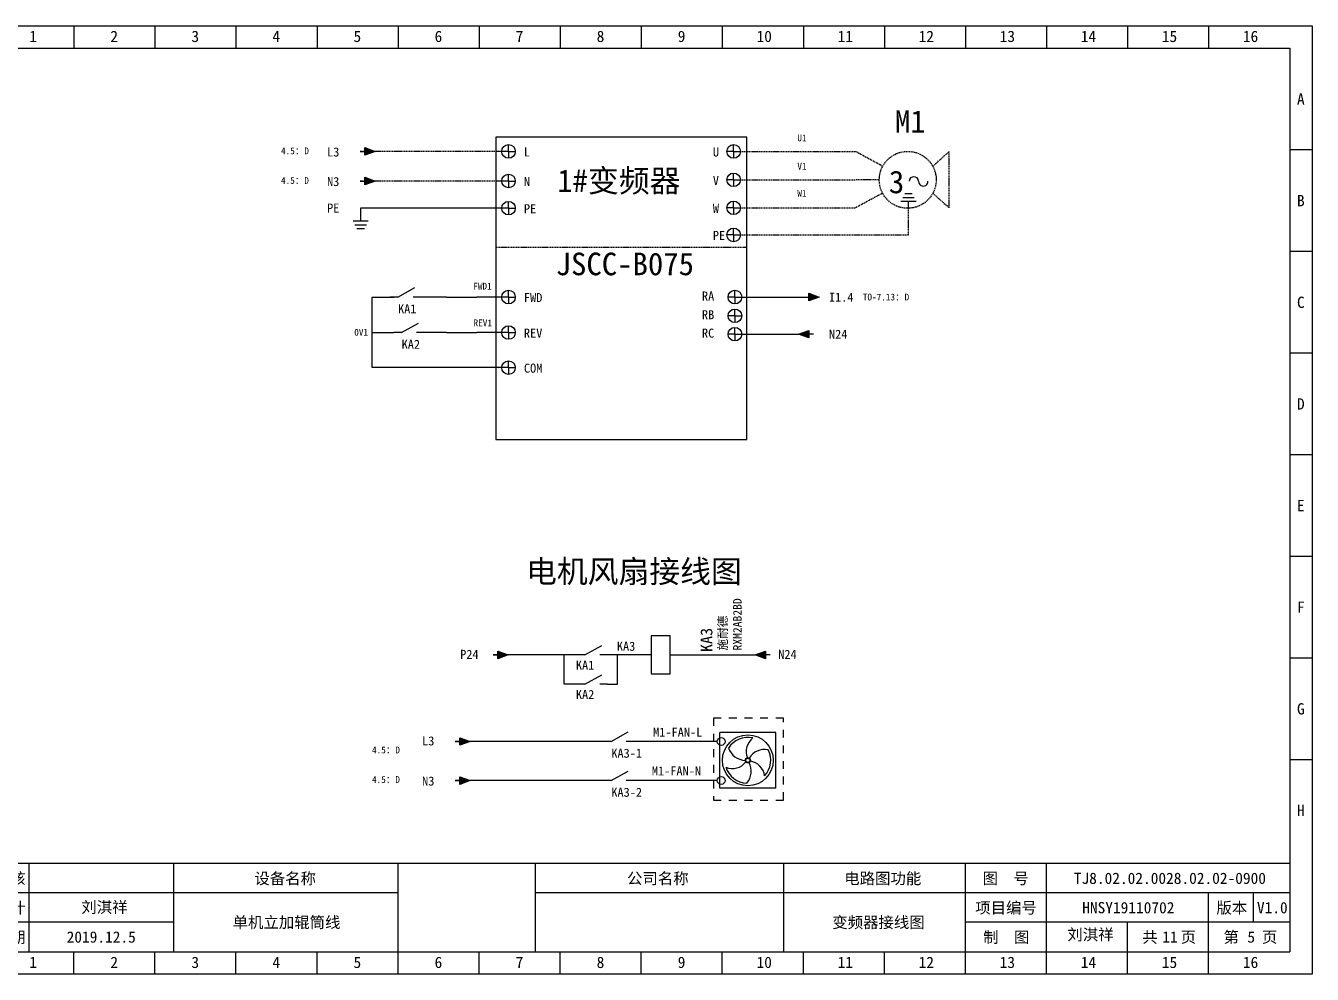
# Model space of a CAD drawing. Header units: millimetres. Extents: x 2035 to 3883, y 1511 to 1945.
# Drawn here: x 3280.1 to 3564.8, y 1735.4 to 1945.4 of the extents above; entities that cross this region are included whole.
import ezdxf
from ezdxf.enums import TextEntityAlignment as Align

# ---------------------------------------------------------------- set-up
doc = ezdxf.new("R2010")
doc.units = ezdxf.units.MM
doc.linetypes.add('EPL_DASH', pattern=[1, 0.5, -0.5])
doc.linetypes.add('HIDDEN', pattern=[0.375, 0.25, -0.125])
for name, color, linetype, lineweight in [('EPLAN300', 5, 'Continuous', 25), ('EPLAN302', 5, 'Continuous', 25), ('EPLAN305', 5, 'EPL_DASH', 25), ('EPLAN311', 1, 'Continuous', 25)]:
    doc.layers.add(name, color=color, linetype=linetype, lineweight=lineweight)
doc.styles.get("Standard").update_dxf_attribs({"font": 'arial.ttf'})
doc.styles.add('宋体', font='')
doc.styles.get('宋体').set_extended_font_data('宋体')

# ---------------------------------------------------------------- blocks, each defined once
blk = doc.blocks.new('*U89')
blk.add_line((-2.5, 0), (2.5, 0))
blk = doc.blocks.new('*U90')
at = {"color": 0, "linetype": 'ByBlock', "lineweight": -2, "transparency": 16777216}
for p in [(0, 0), (0, -22.5), (0, -45), (0, -67.5), (0, -90), (0, -112.5), (0, -135)]:
    blk.add_blockref('*U89', p, dxfattribs=at)
blk = doc.blocks.new('*U91')
blk.add_line((-2.5, 0), (2.5, 0))
blk = doc.blocks.new('*U92')
at = {"color": 0, "linetype": 'ByBlock', "lineweight": -2, "transparency": 16777216}
for p in [(0, 0), (0, -22.5), (0, -45), (0, -67.5), (0, -90), (0, -112.5), (0, -135)]:
    blk.add_blockref('*U91', p, dxfattribs=at)
blk = doc.blocks.new('制图图框')
for p, q in [((-2700.08, 789.32), (-2403.08, 789.32)), ((-2700.08, 579.32), (-2700.08, 789.32)), ((-2700.08, 789.32), (-2700.08, 784.32)), ((-2700.08, 789.32), (-2695.08, 789.32)), ((-2677.15, 789.32), (-2677.15, 784.32)), ((-2659.21, 789.32), (-2659.21, 784.32)), ((-2641.27, 789.32), (-2641.27, 784.32)), ((-2623.33, 789.32), (-2623.33, 784.32)), ((-2605.4, 789.32), (-2605.4, 784.32)), ((-2587.46, 789.32), (-2587.46, 784.32)), ((-2569.52, 789.32), (-2569.52, 784.32)), ((-2551.58, 789.32), (-2551.58, 784.32)), ((-2533.65, 789.32), (-2533.65, 784.32)), ((-2515.71, 789.32), (-2515.71, 784.32)), ((-2497.77, 789.32), (-2497.77, 784.32)), ((-2479.83, 789.32), (-2479.83, 784.32)), ((-2461.9, 789.32), (-2461.9, 784.32)), ((-2443.96, 789.32), (-2443.96, 784.32)), ((-2426.02, 789.32), (-2426.02, 784.32)), ((-2403.08, 789.32), (-2403.08, 579.32)), ((-2403.08, 789.32), (-2403.08, 784.32)), ((-2695.08, 784.32), (-2408.08, 784.32)), ((-2695.08, 584.32), (-2695.08, 784.32)), ((-2408.08, 784.32), (-2408.08, 584.32)), ((-2408.08, 603.82), (-2695.08, 603.82)), ((-2687.08, 603.82), (-2687.08, 584.32)), ((-2655.08, 603.82), (-2655.08, 584.32)), ((-2655.08, 603.82), (-2655.08, 584.32)), ((-2605.4, 579.32), (-2605.4, 603.82)), ((-2575.08, 603.82), (-2575.08, 584.32)), ((-2575.08, 603.82), (-2575.08, 584.32)), ((-2575.08, 603.82), (-2575.08, 584.32)), ((-2520.08, 603.82), (-2520.08, 584.32)), ((-2479.83, 579.32), (-2479.83, 603.82)), ((-2461.9, 579.32), (-2461.9, 603.82)), ((-2655.08, 597.32), (-2695.08, 597.32)), ((-2605.4, 597.32), (-2655.08, 597.32)), ((-2408.08, 597.32), (-2575.08, 597.32)), ((-2426.02, 579.32), (-2426.02, 597.32)), ((-2416.18, 597.32), (-2416.18, 590.82)), ((-2655.08, 590.82), (-2695.08, 590.82)), ((-2408.08, 590.82), (-2479.83, 590.82)), ((-2443.96, 579.32), (-2443.96, 590.82)), ((-2695.08, 584.32), (-2408.08, 584.32)), ((-2677.15, 579.32), (-2677.15, 584.32)), ((-2659.21, 579.32), (-2659.21, 584.32)), ((-2641.27, 579.32), (-2641.27, 584.32)), ((-2623.33, 579.32), (-2623.33, 584.32)), ((-2587.46, 579.32), (-2587.46, 584.32)), ((-2569.52, 579.32), (-2569.52, 584.32)), ((-2551.58, 579.32), (-2551.58, 584.32)), ((-2533.65, 579.32), (-2533.65, 584.32)), ((-2515.71, 579.32), (-2515.71, 584.32)), ((-2497.77, 579.32), (-2497.77, 584.32)), ((-2403.08, 579.32), (-2700.08, 579.32))]:
    blk.add_line(p, q)
blk.add_blockref('*U90', (-2697.58, 761.82))
at = {"xscale": -1}
blk.add_blockref('*U92', (-2405.58, 761.82), dxfattribs=at)
at = {"style": '宋体'}
for s, p in [('1', (-2687.01, 785.71)), ('2', (-2669.07, 785.71)), ('3', (-2651.13, 785.71)), ('4', (-2633.2, 785.71)), ('5', (-2615.26, 785.71)), ('6', (-2597.32, 785.71)), ('7', (-2579.38, 785.71)), ('8', (-2561.45, 785.71)), ('9', (-2543.51, 785.71)), ('10', (-2526.07, 785.71)), ('11', (-2508.13, 785.71)), ('12', (-2490.2, 785.71)), ('13', (-2472.26, 785.71)), ('14', (-2454.32, 785.71)), ('15', (-2436.38, 785.71)), ('16', (-2418.45, 785.71)), ('A', (-2698.47, 771.84)), ('A', (-2406.47, 771.84)), ('B', (-2698.47, 749.34)), ('B', (-2406.47, 749.34)), ('C', (-2698.47, 726.84)), ('C', (-2406.47, 726.84)), ('D', (-2698.47, 704.34)), ('D', (-2406.47, 704.34)), ('E', (-2698.47, 681.84)), ('E', (-2406.47, 681.84)), ('F', (-2698.47, 659.34)), ('F', (-2406.47, 659.34)), ('G', (-2698.47, 636.84)), ('G', (-2406.47, 636.84)), ('H', (-2698.47, 614.34)), ('H', (-2406.47, 614.34)), ('审核', (-2694.65, 599.29)), ('设备名称', (-2637.2, 599.28)), ('公司名称', (-2554.73, 599.29)), ('电路图功能', (-2506.66, 599.29)), ('图  号', (-2476.05, 599.3)), ('设计', (-2694.66, 592.79)), ('项目编号', (-2477.68, 592.79)), ('版本', (-2424.3, 592.79)), ('日期', (-2694.66, 586.29)), ('制  图', (-2475.91, 586.28)), ('共   页', (-2440.72, 586.31)), ('第   页', (-2422.72, 586.3)), ('1', (-2687.01, 580.71)), ('2', (-2669.07, 580.71)), ('3', (-2651.13, 580.71)), ('4', (-2633.2, 580.71)), ('5', (-2615.26, 580.71)), ('6', (-2597.32, 580.71)), ('7', (-2579.38, 580.71)), ('8', (-2561.45, 580.71)), ('9', (-2543.51, 580.71)), ('10', (-2526.07, 580.71)), ('11', (-2508.13, 580.71)), ('12', (-2490.2, 580.71)), ('13', (-2472.26, 580.71)), ('14', (-2454.32, 580.71)), ('15', (-2436.38, 580.71)), ('16', (-2418.45, 580.71))]:
    blk.add_text(s, height=2.5, dxfattribs=at).set_placement(p)
blk = doc.blocks.new('箭头')
at = {"layer": 'EPLAN311', "linetype": 'Continuous', "lineweight": 25, "ltscale": 4}
blk.add_hatch(color=1, dxfattribs=at).paths.add_polyline_path([(0.875, 0.7), (2.8, 0), (0.875, -0.7)], flags=0)
at = {"layer": 'EPLAN311', "color": 1, "linetype": 'Continuous', "lineweight": 25, "ltscale": 4}
blk.add_line((0, 0), (0.875, 0), dxfattribs=at)
blk.add_lwpolyline([(0.875, 0.7), (2.8, 0), (0.875, -0.7)], close=True, dxfattribs=at)
at = {"color": 5}
blk.add_attdef('70_20010', text='', height=1.7535, dxfattribs=at).set_placement((3.5, -0.17535), align=Align.MIDDLE_LEFT)
blk = doc.blocks.new('接地标识')
at = {"layer": 'EPLAN300', "color": 5, "linetype": 'Continuous', "lineweight": 25, "ltscale": 4}
for p, q in [((0.7, 2.8), (-0.7, 2.8)), ((1.4, 1.4), (-1.4, 1.4)), ((1.05, 2.1), (-1.05, 2.1)), ((0, 0), (0, 1.4))]:
    blk.add_line(p, q, dxfattribs=at)
at = {"color": 5}
blk.add_attdef('17_20010', text='', height=1.7535, dxfattribs=at).set_placement((-2.8, 1.92465), align=Align.MIDDLE_RIGHT)
blk = doc.blocks.new('触点NO')
at = {"layer": 'EPLAN300', "color": 5, "linetype": 'Continuous', "lineweight": 25}
for p, q in [((0, 0), (0, -1.4)), ((0, -4.2), (0, -5.6))]:
    blk.add_line(p, q, dxfattribs=at)
at = {"layer": 'EPLAN300', "color": 5, "linetype": 'Continuous', "lineweight": 25, "ltscale": 4}
blk.add_line((0, -4.2), (-1.75, -1.05), dxfattribs=at)
at = {"color": 5}
blk.add_attdef('17_20010', text='', height=1.75, dxfattribs=at).set_placement((-2.8, -2.98), align=Align.MIDDLE_RIGHT)
blk = doc.blocks.new('_U5')
at = {"color": 7, "linetype": 'Continuous', "lineweight": 25}
for centre, radius, start, end in [((34.2, 17.5), 86.4, 157.30356, 232.3695), ((85.3, -51.9), 95.9, 110.18694, 177.72363)]:
    blk.add_arc(centre, radius, start, end, dxfattribs=at)
blk = doc.blocks.new('_U7')
blk.add_blockref('_U5', (18517.8, 9069.5))
for p, rotation in [((18449.1, 8986.9), 120.0000000000103), ((18555, 8968.7), 239.9999999999896)]:
    blk.add_blockref('_U5', p, dxfattribs=dict(rotation=rotation))
blk = doc.blocks.new('风扇')
at = {"color": 7, "linetype": 'Continuous', "lineweight": 25}
for p, q in [((18363.9, 9151.8), (18650.7, 9151.8)), ((18363.9, 8865), (18363.9, 9151.8)), ((18650.7, 8865), (18650.7, 9151.8)), ((18363.9, 8865), (18650.7, 8865))]:
    blk.add_line(p, q, dxfattribs=at)
for radius in [130.4, 13, 10.4]:
    blk.add_circle((18507.3, 9008.4), radius, dxfattribs=at)
for start, end in [(107.35638, 177.70393), (347.35638, 57.70393), (227.35638, 297.70393)]:
    blk.add_arc((18507.3, 9008.4), 117.4, start, end, dxfattribs=at)
blk.add_blockref('_U7', (0, 0))
blk = doc.blocks.new('EPLSYM_LibrarySPECIAL_Symbol17_Variant0_Placement1')
at = {"layer": 'EPLAN302', "color": 5, "linetype": 'Continuous', "lineweight": 25, "ltscale": 4}
blk.add_line((0, 1), (0, 4), dxfattribs=at)
blk.add_circle((0, 0), 1, dxfattribs=at)
at = {"color": 5}
blk.add_attdef('17_20039', text='', height=1.3026, dxfattribs=at).set_placement((2.3, 1.5), align=Align.BOTTOM_LEFT)
at = {"color": 0}
blk.add_attdef('17_20036', text='', height=1.8036, dxfattribs=at).set_placement((0, -1.36072), align=Align.TOP_CENTER)
blk = doc.blocks.new('EPLSYM_LibrarySPECIAL_Symbol0_Variant0_Placement-12')
at = {"layer": 'EPLAN305', "color": 5, "linetype": 'EPL_DASH', "lineweight": 25, "ltscale": 4}
blk.add_lwpolyline([(0, -18), (21, -18), (21, 0), (0, 0)], close=True, dxfattribs=at)
at = {"color": 5}
blk.add_attdef('17_20010', text='', height=2.505, dxfattribs=at).set_placement((-1.5, -1.001), align=Align.TOP_RIGHT)
at = {"color": 73}
blk.add_attdef('17_20300', text='', height=1.8036, dxfattribs=at).set_placement((-1.5, -5.13947), align=Align.TOP_RIGHT)
at = {"color": 0}
for tag, p in [('17_20027', (-1.5, -8.22017)), ('17_20901[1]', (-1.5, -11.30087)), ('17_20011', (-1.5, -14.38157)), ('17_20025', (-1.5, -17.46227)), ('17_20024', (-1.5, -20.54297))]:
    blk.add_attdef(tag, text='', height=1.8036, dxfattribs=at).set_placement(p, align=Align.TOP_RIGHT)
blk = doc.blocks.new('继电器线圈')
at = {"color": 5, "linetype": 'Continuous', "lineweight": 25}
for p, q in [((0, 4.2), (0, 5.6)), ((0, 1.4), (0, 0))]:
    blk.add_line(p, q, dxfattribs=at)
blk.add_lwpolyline([(-2.8, 1.4), (2.8, 1.4), (2.8, 4.2), (-2.8, 4.2)], close=True, dxfattribs=at)
at = {"color": 0, "style": '宋体'}
for tag, p in [('01', (0.42, 4.87)), ('02', (0.42, -0.54)), ('04', (0.65, -7)), ('05', (0.65, -9.16))]:
    blk.add_attdef(tag, p, '', height=1.26, dxfattribs=at)
at = {"color": 5, "style": '宋体'}
blk.add_attdef('03', (0.42, -4.85), '', height=1.75, dxfattribs=at)

msp = doc.modelspace()

# ---------------------------------------------------------------- linework, layer by layer
for p, q in [((3384.14, 1920.72), (3384.14, 1853.77)), ((3439.7, 1920.72), (3384.14, 1920.72)), ((3386.96, 1917.53), (3386.96, 1919.03)), ((3436.76, 1917.53), (3436.76, 1919.03)), ((3439.7, 1853.77), (3439.7, 1920.72)), ((3386.96, 1917.53), (3385.46, 1917.53)), ((3386.96, 1917.53), (3388.46, 1917.53)), ((3386.96, 1917.53), (3386.96, 1916.03)), ((3436.76, 1917.53), (3435.26, 1917.53)), ((3436.76, 1917.53), (3438.26, 1917.53)), ((3436.76, 1917.53), (3436.76, 1916.03)), ((3386.96, 1910.98), (3385.46, 1910.98)), ((3386.96, 1910.98), (3386.96, 1912.48)), ((3386.96, 1910.98), (3388.46, 1910.98)), ((3386.96, 1910.98), (3386.96, 1909.48)), ((3436.76, 1911.24), (3435.26, 1911.24)), ((3436.76, 1911.24), (3436.76, 1912.74)), ((3436.76, 1911.24), (3438.26, 1911.24)), ((3436.76, 1911.24), (3436.76, 1909.74)), ((3386.96, 1904.96), (3354.23, 1904.96)), ((3354.23, 1904.96), (3354.23, 1903.81)), ((3386.96, 1904.96), (3385.46, 1904.96)), ((3386.96, 1904.96), (3386.96, 1906.46)), ((3386.96, 1904.96), (3388.46, 1904.96)), ((3386.96, 1904.96), (3386.96, 1903.46)), ((3436.76, 1905.05), (3435.26, 1905.05)), ((3436.76, 1905.05), (3436.76, 1906.55)), ((3436.76, 1905.05), (3438.26, 1905.05)), ((3436.76, 1905.05), (3436.76, 1903.55)), ((3436.76, 1899.05), (3435.26, 1899.05)), ((3436.76, 1899.05), (3436.76, 1900.55)), ((3436.76, 1899.05), (3438.26, 1899.05)), ((3436.76, 1899.05), (3436.76, 1897.55)), ((3356.81, 1869.66), (3356.81, 1885.28)), ((3356.81, 1885.28), (3361.58, 1885.28)), ((3373.24, 1885.28), (3367.5, 1885.28)), ((3373.24, 1885.28), (3379.96, 1885.28)), ((3386.96, 1885.28), (3379.96, 1885.28)), ((3386.96, 1885.28), (3385.46, 1885.28)), ((3386.96, 1885.28), (3386.96, 1886.78)), ((3386.96, 1885.28), (3388.46, 1885.28)), ((3386.96, 1885.28), (3386.96, 1883.78)), ((3437.05, 1885.28), (3435.55, 1885.28)), ((3437.05, 1885.28), (3437.05, 1886.78)), ((3437.05, 1885.28), (3438.55, 1885.28)), ((3437.05, 1885.28), (3437.05, 1883.78)), ((3437.05, 1885.28), (3452.37, 1885.28)), ((3437.05, 1881.14), (3437.05, 1882.64)), ((3437.05, 1881.14), (3435.55, 1881.14)), ((3437.05, 1881.14), (3438.55, 1881.14)), ((3437.05, 1881.14), (3437.05, 1879.64)), ((3356.81, 1877.43), (3361.58, 1877.43)), ((3373.24, 1877.43), (3367.5, 1877.43)), ((3373.24, 1877.43), (3379.96, 1877.43)), ((3386.96, 1877.43), (3379.96, 1877.43)), ((3386.96, 1877.43), (3385.46, 1877.43)), ((3386.96, 1877.43), (3386.96, 1878.93)), ((3386.96, 1877.43), (3388.46, 1877.43)), ((3386.96, 1877.43), (3386.96, 1875.93)), ((3437.05, 1877.08), (3435.55, 1877.08)), ((3437.05, 1877.08), (3437.05, 1878.58)), ((3437.05, 1877.08), (3438.55, 1877.08)), ((3437.05, 1877.08), (3437.05, 1875.58)), ((3437.05, 1877.08), (3452.37, 1877.08)), ((3386.96, 1869.66), (3386.96, 1871.16)), ((3386.96, 1869.66), (3356.81, 1869.66)), ((3386.96, 1869.66), (3385.46, 1869.66)), ((3386.96, 1869.66), (3388.46, 1869.66)), ((3386.96, 1869.66), (3386.96, 1868.16)), ((3384.14, 1853.77), (3439.7, 1853.77)), ((3402.15, 1806.06), (3383.54, 1806.06)), ((3399.24, 1799.57), (3399.24, 1806.06)), ((3416.4, 1806.06), (3408.87, 1806.06)), ((3411.04, 1799.57), (3411.04, 1806.06)), ((3424.8, 1806.06), (3441.53, 1806.06)), ((3402.15, 1799.57), (3399.24, 1799.57)), ((3408.87, 1799.57), (3411.04, 1799.57)), ((3407.98, 1786.89), (3375.11, 1786.89)), ((3430.55, 1786.89), (3414.7, 1786.9)), ((3407.98, 1778.25), (3375.11, 1778.25)), ((3430.55, 1778.25), (3414.7, 1778.26))]:
    msp.add_line(p, q)
at = {"linetype": 'HIDDEN'}
for p, q in [((3386.96, 1917.53), (3354.09, 1917.53)), ((3436.76, 1917.53), (3463.71, 1917.53)), ((3469.76, 1914.24), (3463.71, 1917.53)), ((3480.84, 1914.24), (3484.48, 1917.53)), ((3484.48, 1905.05), (3484.48, 1917.53)), ((3386.96, 1910.98), (3354.09, 1910.98)), ((3436.76, 1911.24), (3463.71, 1911.24)), ((3469, 1911.24), (3463.71, 1911.24)), ((3469.74, 1908.27), (3463.71, 1905.05)), ((3480.86, 1908.27), (3484.48, 1905.05)), ((3436.76, 1905.05), (3463.71, 1905.05)), ((3475.48, 1899.05), (3475.48, 1904.94)), ((3436.76, 1899.05), (3475.48, 1899.05)), ((3384.14, 1896.37), (3439.7, 1896.37))]:
    msp.add_line(p, q, dxfattribs=at)
for centre in [(3386.96, 1917.53), (3436.76, 1917.53), (3386.96, 1910.98), (3436.76, 1911.24), (3386.96, 1904.96), (3436.76, 1905.05), (3436.76, 1899.05), (3386.96, 1885.28), (3437.05, 1885.28), (3437.05, 1881.14), (3386.96, 1877.43), (3437.05, 1877.08), (3386.96, 1869.66)]:
    msp.add_circle(centre, 1.5)
msp.add_circle((3475.3, 1911.24), 6.3, dxfattribs=at)
for centre, start, end in [((3476.66, 1910.9), 3.1337, 176.8663), ((3476.66, 1910.9), 346.1978, 346.1978), ((3478.74, 1910.9), 176.8663, 3.1337)]:
    msp.add_arc(centre, 1.04, start, end)

# ---------------------------------------------------------------- block references
msp.add_blockref('制图图框', (5967.91, 1156.04))
at = {"linetype": 'HIDDEN', "xscale": 1.2, "yscale": 1.2, "zscale": 1.2}
for name, p in [('箭头', (3354.09, 1917.53)), ('箭头', (3354.09, 1910.98)), ('接地标识', (3475.47, 1904.75)), ('箭头', (3383.54, 1806.06)), ('箭头', (3375.11, 1786.89)), ('箭头', (3375.11, 1778.25))]:
    msp.add_blockref(name, p, dxfattribs=at)
at = {"linetype": 'HIDDEN', "xscale": 1.2, "yscale": 1.2, "zscale": 1.2, "rotation": 180}
msp.add_blockref('接地标识', (3354.23, 1903.81), dxfattribs=at)
at = {"xscale": 1.2, "yscale": 1.2, "zscale": 1.2}
for name, p, rotation in [('触点NO', (3367.5, 1885.28), 270), ('触点NO', (3368.3, 1877.43), 270), ('箭头', (3454.47, 1877.08), 180), ('触点NO', (3408.87, 1806.06), 270), ('箭头', (3444.89, 1806.06), 180), ('触点NO', (3408.87, 1799.57), 270), ('触点NO', (3414.7, 1786.9), 270), ('触点NO', (3414.7, 1778.26), 270)]:
    msp.add_blockref(name, p, dxfattribs=dict(at, rotation=rotation))
msp.add_blockref('箭头', (3452.37, 1885.28), dxfattribs=at)
at = {"color": 5, "linetype": 'HIDDEN', "xscale": 1.5, "yscale": 1.5, "zscale": 1.5, "rotation": 90}
msp.add_blockref('继电器线圈', (3424.8, 1806.06), dxfattribs=at).add_auto_attribs({'05': 'RXM2AB2BD', '04': '施耐德', '03': 'KA3'})
at = {"color": 5, "linetype": 'ByBlock', "lineweight": 15, "xscale": 0.8640000000000001, "yscale": 0.8640000000000001, "zscale": 0.8640000000000001, "rotation": 90}
msp.add_blockref('EPLSYM_LibrarySPECIAL_Symbol0_Variant0_Placement-12', (3432.28, 1773.93), dxfattribs=at)
at = {"color": 0, "linetype": 'ByBlock', "lineweight": 15, "rotation": 90}
for name, p, xscale, yscale, zscale in [('风扇', (3829.07, 983.21), 0.04320000000000001, 0.04320000000000001, 0.04320000000000001), ('EPLSYM_LibrarySPECIAL_Symbol17_Variant0_Placement1', (3434.01, 1786.89), 0.8640000000000001, 0.8640000000000001, 0.8640000000000001), ('EPLSYM_LibrarySPECIAL_Symbol17_Variant0_Placement1', (3434.01, 1778.25), 0.8640000000000001, 0.8640000000000001, 0.8640000000000001)]:
    msp.add_blockref(name, p, dxfattribs=dict(at, xscale=xscale, yscale=yscale, zscale=zscale))

# ---------------------------------------------------------------- texts
at = {"style": '宋体'}
msp.add_text('M1', height=5, dxfattribs=at).set_placement((3472.46, 1921.65))
at = {"color": 5, "linetype": 'HIDDEN', "style": '宋体'}
for s, p in [('1#变频器', (3397.73, 1908.54)), ('电机风扇接线图', (3390.83, 1822.05))]:
    msp.add_text(s, height=5, dxfattribs=at).set_placement(p)
at = {"linetype": 'HIDDEN', "style": '宋体'}
msp.add_text('3', height=5, dxfattribs=at).set_placement((3471.13, 1908.27))
at = {"style": '宋体'}
for tag, p, height in [('U1', (3450.87, 1919.79), 1.5), ('V1', (3450.87, 1913.51), 1.5), ('W1', (3450.87, 1907.51), 1.5), ('FWD1', (3379.15, 1886.95), 1.5), ('I1.4', (3457.87, 1884.27), 2), ('REV1', (3379.21, 1878.83), 1.5), ('0V1', (3352.81, 1876.75), 1.5), ('N24', (3457.87, 1876.06), 2)]:
    msp.add_attdef(tag, p, '', height=height, dxfattribs=at)
at = {"color": 1, "style": '宋体'}
for tag, p in [('4.5：D', (3336.6, 1916.9)), ('4.5：D', (3336.6, 1910.35)), ('TO-7.13：D', (3465.36, 1884.54)), ('4.5：D', (3356.74, 1784.27)), ('4.5：D', (3356.74, 1777.72))]:
    msp.add_attdef(tag, p, '', height=1.5, dxfattribs=at)
at = {"linetype": 'HIDDEN', "style": '宋体'}
for tag, p in [('L3', (3346.8, 1916.41)), ('L', (3390.36, 1916.41)), ('U', (3432.17, 1916.41)), ('N3', (3346.8, 1909.86)), ('N', (3390.36, 1909.86)), ('V', (3432.17, 1910.12)), ('PE', (3346.8, 1904)), ('PE', (3390.36, 1903.85)), ('W', (3432.17, 1903.93)), ('PE', (3432.17, 1897.94)), ('FWD', (3390.36, 1884.17)), ('RA', (3429.76, 1884.52)), ('RB', (3429.76, 1880.38)), ('REV', (3390.36, 1876.31)), ('RC', (3429.76, 1876.31)), ('COM', (3390.36, 1868.55)), ('P24', (3376.25, 1805.19)), ('N24', (3446.64, 1805.19)), ('L3', (3367.83, 1786.03)), ('N3', (3367.83, 1777.14))]:
    msp.add_attdef(tag, p, '', height=2, dxfattribs=at)
at = {"color": 5, "style": '宋体'}
for tag, p, height in [('JSCC-B075', (3397.39, 1890.12), 5), ('KA1', (3362.5, 1881.69), 2), ('KA2', (3363.3, 1873.83), 2), ('KA3', (3410.93, 1806.99), 2), ('KA1', (3401.86, 1802.8), 2), ('KA2', (3401.86, 1796.31), 2), ('M1-FAN-L', (3418.95, 1787.95), 2), ('KA3-1', (3409.7, 1783.3), 2), ('M1-FAN-N', (3418.67, 1779.37), 2), ('KA3-2', (3409.7, 1774.66), 2)]:
    msp.add_attdef(tag, p, '', height=height, dxfattribs=at)
at = {"style": '宋体'}
for tag, text, p in [('TJ8.02.02.0028.02.02-0900', 'TJ8.01.01.0181.00.01-0900', (3533.32, 1756.61)), ('刘淇祥', '', (3297.53, 1750.22)), ('HNSY19110702', '####', (3524.12, 1750.11)), ('V1.0', '1.0', (3555.98, 1750.11)), ('单机立加辊筒线', '', (3337.82, 1746.86)), ('变频器接线图', '封页', (3468.82, 1746.86)), ('刘淇祥', '', (3515.74, 1744.15)), ('2019.12.5', '2019/09/23', (3296.82, 1743.61)), ('11', '02', (3533.32, 1743.61)), ('5', '01', (3551.32, 1743.61))]:
    msp.add_attdef(tag, text=text, height=2.5, dxfattribs=at).set_placement(p, align=Align.MIDDLE_CENTER)

doc.saveas('drawing.dxf')
